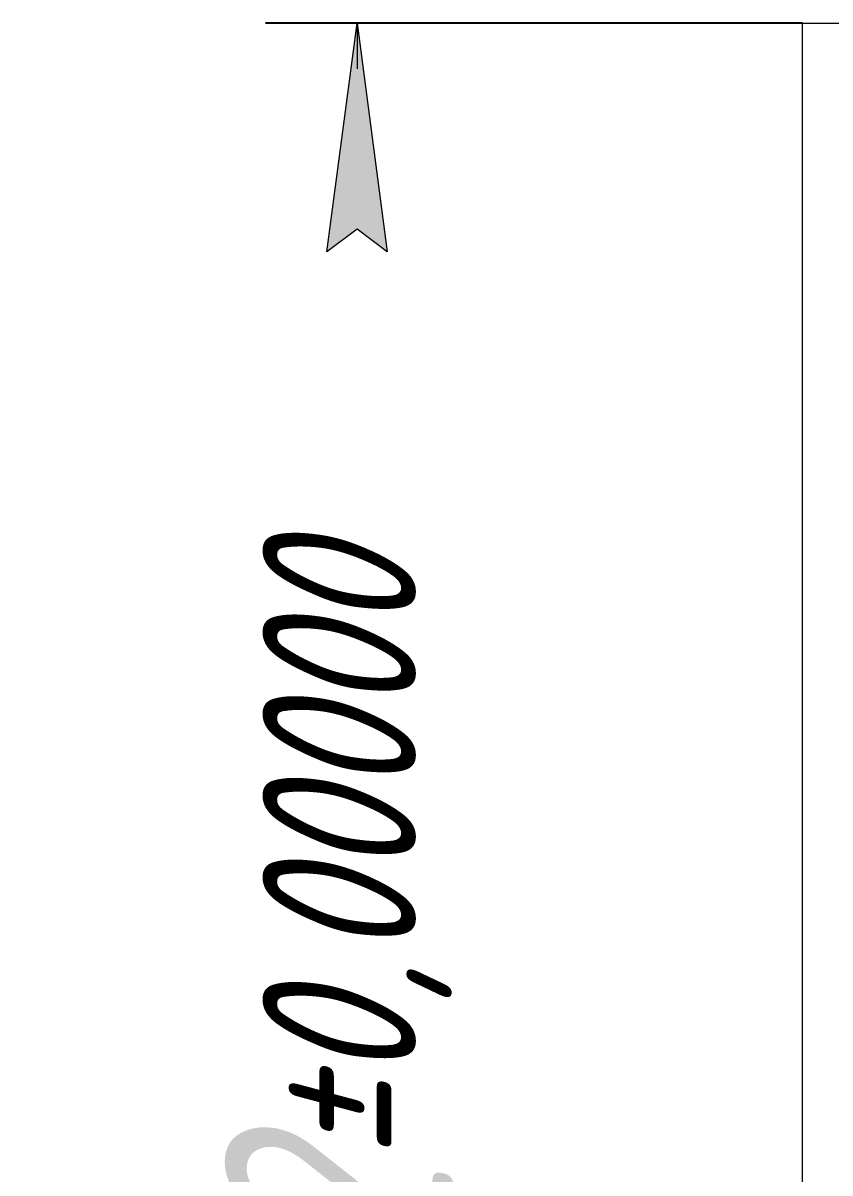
# Model space of a CAD drawing. Header units: millimetres. Extents: x 0 to 210, y 0 to 297.
# Drawn here: x 39.57 to 57.19, y 225.11 to 250.22 of the extents above; entities that cross this region are included whole.
import ezdxf

# ---------------------------------------------------------------- set-up
doc = ezdxf.new("R2010")
doc.units = ezdxf.units.MM
doc.linetypes.add('K5LT32801', pattern=[0])
doc.linetypes.add('K5LT_THIN', pattern=[0])
doc.styles.add('KDIMTEXTSTYLE', font='GOST_AU.SHX', dxfattribs={"width": 0.96, "oblique": 15, "height": 5})
doc.dimstyles.new('KDIMSTYLE (1.00)', dxfattribs={"dimtxt": 5, "dimasz": 1, "dimexe": 2, "dimexo": 0, "dimgap": 1, "dimtad": 1, "dimtxsty": 'KDIMTEXTSTYLE', "dimsah": 1, "dimcen": 0, "dimdle": 1, "dimadec": 0, "dimazin": 0, "dimtfac": 0.667, "dimtmove": 0, "dimatfit": 3, "dimfxl": 1, "dimtvp": 1, "dimtolj": 1, "dimtzin": 0, "dimarcsym": 0})

# ---------------------------------------------------------------- blocks, each defined once
blk = doc.blocks.new('KDIMARROW_01')
blk.add_hatch(color=0).paths.add_polyline_path([(-5, -0.6582624912261956), (0, 0), (-5, 0.658262491226197), (-4.5, 5.51091059616309e-16)])
at = {"color": 0, "linetype": 'K5LT_THIN', "lineweight": 18}
for p, q in [((-4.5, 5.51091059616309e-16), (-5, 0.658262491226197)), ((-5, 0.658262491226197), (0, 0)), ((0, 0), (-5, -0.6582624912261956)), ((-5, -0.6582624912261956), (-4.5, 5.51091059616309e-16)), ((0, 0), (-1, 0))]:
    blk.add_line(p, q, dxfattribs=at)

msp = doc.modelspace()

# ---------------------------------------------------------------- linework, layer by layer
at = {"color": 1, "linetype": 'K5LT32801', "lineweight": 18, "true_color": 0xff0000}
for points in [[(56.5904011322225, 250.2237557661438), (171.5904011322225, 250.2237557661438)], [(56.5904011322225, 208.2237557661438), (56.5904011322225, 250.2237557661438)]]:
    msp.add_lwpolyline(points, dxfattribs=at)

# ---------------------------------------------------------------- dimensions: what is measured, and where the dimension line sits
at = {"color": 7}
msp.add_linear_dim(base=(46.86298990233354, 250.2237557661438), p1=(56.5904011322225, 208.2237557661438), p2=(56.5904011322225, 250.2237557661438), angle=90, location=(46.86298990233354, 229.2237557661438), dimstyle='KDIMSTYLE (1.00)', override={"dimexo": 0, "dimpost": '\\H5.0;\\W0.965;\\Q15;<>', "dimblk1": 'KDIMARROW_01', "dimblk2": 'KDIMARROW_01', "dimse1": 0, "dimse2": 0, "dimclrt": 7, "dimtol": 1, "dimtp": 0, "dimtm": 0, "dimtdec": 5, "dimtolj": 1}, dxfattribs=at).render()

doc.saveas('drawing.dxf')
